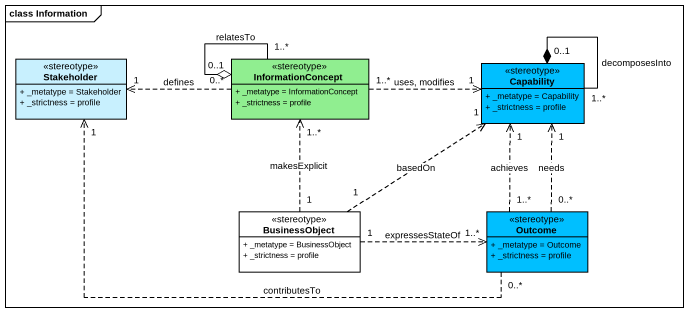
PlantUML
@startuml
mainframe class Information
hide circle
hide empty members
skinparam classAttributeIconSize 0
class Stakeholder <<stereotype>> #C8F0FE {
  + _metatype = Stakeholder
  + _strictness = profile
}
class InformationConcept <<stereotype>> #90EE90 {
  + _metatype = InformationConcept
  + _strictness = profile
}
class Capability <<stereotype>> #00BFFF {
  + _metatype = Capability
  + _strictness = profile
}
class BusinessObject <<stereotype>> {
  + _metatype = BusinessObject
  + _strictness = profile
}
class Outcome <<stereotype>> #00BFFF {
  + _metatype = Outcome
  + _strictness = profile
}
InformationConcept "0..*" .left.> "1" Stakeholder : defines
InformationConcept "1..*" --o "0..1" InformationConcept : relatesTo
InformationConcept "1..*" .right.> "1" Capability : uses, modifies
Capability "1..*" --* "0..1" Capability : decomposesInto
BusinessObject "1" .up.> "1..*" InformationConcept : makesExplicit
BusinessObject "1" .up.> "1" Capability : basedOn
BusinessObject "1" .right.> "1..*" Outcome : expressesStateOf
Outcome "0..*" .left.> "1" Stakeholder : contributesTo
Outcome "1..*" .up.> "1" Capability : achieves
Outcome "0..*" .up.> "1" Capability : needs
@enduml
